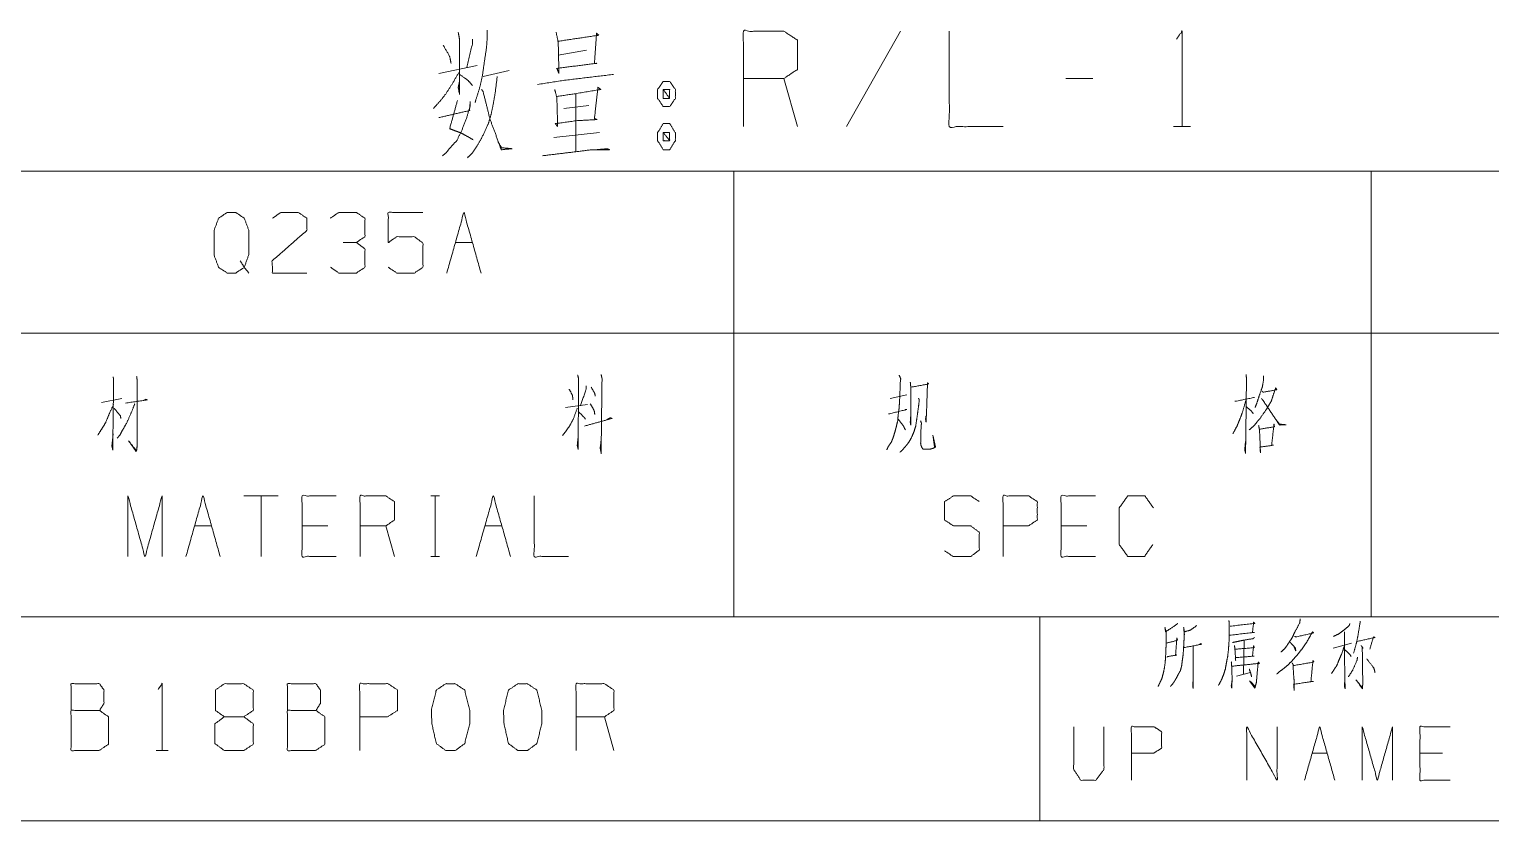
# Model space of a CAD drawing. Header units: millimetres. Extents: x 0 to 210, y 0 to 615.
# Drawn here: x 75.4 to 132.7, y 29 to 60 of the extents above; entities that cross this region are included whole.
import ezdxf

# ---------------------------------------------------------------- set-up
doc = ezdxf.new("R2010")
doc.units = ezdxf.units.MM
doc.layers.add('1', color=7, linetype='Continuous', true_color=0xffffff)

msp = doc.modelspace()

# ---------------------------------------------------------------- linework, layer by layer
at = {"layer": '1', "color": 95, "linetype": 'Continuous', "lineweight": 18}
for p, q in [((109.535, 59.956), (107.419, 56.216)), ((96.121, 59.011), (97.235, 59.208)), ((91.446, 58.303), (92.949, 58.618)), ((93.172, 58.185), (94.202, 58.421)), ((105.5, 56.216), (104.971, 58.106)), ((117.076, 58.106), (116.018, 58.106)), ((96.817, 57.515), (96.817, 55.232)), ((96.344, 56.925), (97.318, 57.043)), ((120.248, 56.216), (120.916, 56.216)), ((95.954, 55.783), (97.736, 55.98)), ((73, 54.463), (103, 54.463)), ((103, 54.463), (103, 48.113)), ((103, 54.463), (128, 54.463)), ((128, 54.463), (128, 48.113)), ((128, 54.463), (158, 54.463)), ((92.087, 51.675), (92.759, 51.675)), ((73, 48.113), (103, 48.113)), ((103, 48.113), (103, 37)), ((103, 48.113), (128, 48.113)), ((128, 48.113), (128, 37)), ((128, 48.113), (158, 48.113)), ((78.212, 45.4), (79.007, 45.55)), ((96.406, 45.2), (97.272, 45.325)), ((109.13, 45.55), (109.784, 45.7)), ((85.143, 41.737), (83.8, 41.737)), ((84.472, 41.737), (84.472, 39.362)), ((91.124, 41.737), (91.46, 41.737)), ((91.301, 41.737), (91.301, 39.362)), ((81.859, 40.563), (82.531, 40.563)), ((87.084, 40.563), (86.076, 40.563)), ((89.696, 39.362), (89.36, 40.563)), ((93.242, 40.563), (93.913, 40.563)), ((116.847, 40.563), (115.839, 40.563)), ((91.124, 39.362), (91.46, 39.362)), ((73, 37), (103, 37)), ((103, 37), (128, 37)), ((128, 37), (158, 37)), ((123.012, 36.054), (122.996, 34.751)), ((126.507, 35.767), (127.226, 35.966)), ((122.715, 34.663), (123.262, 34.818)), ((98.306, 31.752), (97.936, 33.077)), ((80.359, 31.752), (80.827, 31.752)), ((125.679, 31.649), (126.273, 31.649)), ((130.798, 31.649), (129.909, 31.649))]:
    msp.add_line(p, q, dxfattribs=at)
at = {"layer": '1', "color": 132, "linetype": 'Continuous', "lineweight": 18}
for p, q in [((25, 37), (205, 37)), ((115, 37), (115, 29)), ((25, 29), (205, 29))]:
    msp.add_line(p, q, dxfattribs=at)
at = {"layer": '1', "color": 95, "linetype": 'Continuous', "lineweight": 18}
for points, knots in [([(92.198, 59.917), (92.253, 59.641), (92.253, 57.476), (92.198, 57.752), (92.253, 57.988)], [0, 0, 0.094654, 0.823642, 0.918296, 1, 1]), ([(92.754, 59.641), (92.754, 59.445), (92.532, 58.539)], [0, 0, 0.174306, 1, 1]), ([(93.339, 59.996), (93.339, 59.76), (93.311, 59.326), (93.228, 58.775), (93.144, 58.185), (93.033, 57.712), (92.894, 57.279), (92.866, 57.161)], [0, 0, 0.081858, 0.232243, 0.425427, 0.632112, 0.800315, 0.957949, 1, 1]), ([(96.038, 59.917), (96.121, 59.523), (96.149, 58.303), (96.066, 58.5), (97.625, 58.697), (97.541, 58.697), (97.625, 59.878), (97.708, 59.799), (96.121, 59.563)], [0, 0, 0.062937, 0.253847, 0.287286, 0.532981, 0.54604, 0.731205, 0.749154, 1, 1]), ([(103.384, 56.216), (103.384, 59.956), (104.971, 59.956), (105.5, 59.602), (105.5, 58.46), (104.971, 58.106), (103.384, 58.106)], [0, 0, 0.400951, 0.571035, 0.639278, 0.761673, 0.829916, 1, 1]), ([(111.454, 59.956), (111.454, 56.216), (113.57, 56.216)], [0, 0, 0.638734, 1, 1]), ([(120.359, 59.641), (120.582, 59.956), (120.582, 56.216)], [0, 0, 0.093489, 1, 1]), ([(91.613, 59.405), (91.864, 58.972), (91.919, 58.697)], [0, 0, 0.640221, 1, 1]), ([(92.226, 58.342), (91.975, 57.909), (91.725, 57.515), (91.474, 57.2), (91.224, 56.925)], [0, 0, 0.287232, 0.555137, 0.786182, 1, 1]), ([(92.253, 58.263), (92.587, 58.027), (92.754, 57.83)], [0, 0, 0.613115, 1, 1]), ([(93.729, 58.185), (93.645, 57.515), (93.562, 57.043), (93.478, 56.649), (93.367, 56.295), (93.144, 55.823), (92.949, 55.468), (92.727, 55.153), (92.56, 54.996)], [0, 0, 0.194373, 0.332631, 0.448613, 0.555645, 0.70616, 0.822691, 0.933848, 1, 1]), ([(95.314, 57.87), (96.316, 58.027), (98.293, 58.263)], [0, 0, 0.33759, 1, 1]), ([(100.49, 57.988), (100.24, 57.988), (100.017, 57.673), (100.017, 57.319), (100.24, 57.004), (100.49, 57.004), (100.713, 57.319), (100.713, 57.673), (100.49, 57.988)], [0, 0, 0.091008, 0.231143, 0.359869, 0.500002, 0.59101, 0.731141, 0.859867, 1, 1]), ([(93.116, 57.673), (93.172, 57.594), (93.45, 56.492), (93.645, 55.98), (93.84, 55.429), (93.896, 55.311), (94.313, 55.35), (93.896, 55.389), (93.757, 55.626)], [0, 0, 0.026718, 0.341743, 0.493481, 0.655461, 0.69164, 0.807837, 0.924033, 1, 1]), ([(95.982, 57.673), (96.066, 57.358), (96.094, 56.413), (96.094, 56.216), (96.01, 56.334), (96.873, 56.452), (97.652, 56.492), (97.541, 56.531), (97.68, 57.752), (97.792, 57.673), (96.845, 57.515), (96.066, 57.397)], [0, 0, 0.050172, 0.195727, 0.226037, 0.248311, 0.382414, 0.502572, 0.520757, 0.709901, 0.730899, 0.878625, 1, 1]), ([(100.24, 57.319), (100.49, 57.319), (100.24, 57.673), (100.24, 57.319)], [0, 0, 0.241156, 0.658897, 1, 1]), ([(100.49, 57.319), (100.49, 57.673), (100.24, 57.673)], [0, 0, 0.585827, 1, 1]), ([(91.446, 56.571), (92.643, 56.846), (92.671, 57.2), (92.671, 57.043), (92.532, 56.571), (92.337, 56.059), (92.142, 55.665), (91.919, 55.429), (91.725, 55.193), (91.585, 55.074)], [0, 0, 0.304469, 0.392579, 0.431619, 0.553711, 0.689471, 0.798367, 0.878841, 0.954749, 1, 1]), ([(92.17, 57.24), (91.864, 56.137), (92.059, 56.059), (92.281, 55.98), (92.504, 55.862), (92.782, 55.704)], [0, 0, 0.529109, 0.626298, 0.735527, 0.852097, 1, 1]), ([(100.713, 55.98), (100.49, 56.334), (100.24, 56.334), (100.017, 55.98), (100.017, 55.665), (100.24, 55.311), (100.49, 55.311), (100.713, 55.665), (100.713, 55.98)], [0, 0, 0.149199, 0.238509, 0.38771, 0.5, 0.649201, 0.738511, 0.88771, 1, 1]), ([(100.24, 55.98), (100.24, 55.665), (100.49, 55.665)], [0, 0, 0.556993, 1, 1]), ([(100.49, 55.98), (100.24, 55.98), (100.49, 55.665), (100.49, 55.98)], [0, 0, 0.258813, 0.674594, 1, 1]), ([(95.509, 55.074), (96.817, 55.232), (97.458, 55.311), (98.126, 55.311), (98.042, 55.35), (97.625, 55.311)], [0, 0, 0.419319, 0.624582, 0.837167, 0.866547, 1, 1]), ([(83.653, 50.95), (83.812, 50.7), (83.476, 50.475), (83.14, 50.475), (82.804, 50.7), (82.628, 51.175), (82.628, 52.15), (82.804, 52.625), (83.14, 52.85), (83.476, 52.85), (83.812, 52.625), (83.989, 52.15), (83.989, 51.2), (83.812, 50.7), (83.989, 50.475)], [0, 0, 0.043279, 0.102318, 0.151366, 0.210406, 0.284429, 0.426832, 0.500854, 0.559894, 0.608943, 0.667982, 0.742005, 0.880756, 0.958211, 1, 1]), ([(84.922, 52.625), (85.24, 52.85), (85.929, 52.85), (86.265, 52.625), (86.265, 52.15), (84.904, 50.95), (84.922, 50.475), (86.265, 50.475)], [0, 0, 0.069692, 0.192978, 0.265274, 0.350227, 0.67474, 0.759752, 1, 1]), ([(88.206, 51.675), (88.542, 51.9), (88.542, 52.625), (88.206, 52.85), (87.516, 52.85), (87.181, 52.625)], [0, 0, 0.153875, 0.429853, 0.583728, 0.846125, 1, 1]), ([(89.457, 50.7), (89.793, 50.475), (90.482, 50.475), (90.818, 50.7), (90.818, 51.65), (90.482, 51.9), (89.793, 51.9), (89.457, 51.675), (89.457, 52.85), (90.818, 52.85)], [0, 0, 0.062228, 0.168344, 0.230572, 0.376816, 0.441265, 0.547381, 0.609609, 0.790489, 1, 1]), ([(87.198, 50.7), (87.516, 50.475), (88.206, 50.475), (88.542, 50.7), (88.542, 51.425), (88.206, 51.675), (87.693, 51.675)], [0, 0, 0.124121, 0.343688, 0.472447, 0.703378, 0.836733, 1, 1]), ([(79.591, 46.425), (79.608, 46.3), (79.608, 43.675), (79.591, 43.525), (79.573, 43.475), (79.273, 43.9), (79.573, 43.525)], [0, 0, 0.031909, 0.695403, 0.733578, 0.746983, 0.878542, 1, 1]), ([(96.883, 46.475), (96.919, 46.325), (96.901, 43.575), (96.866, 43.725), (96.901, 44.025)], [0, 0, 0.04586, 0.864244, 0.910105, 1, 1]), ([(97.803, 46.5), (97.838, 46.325), (97.803, 43.4), (97.767, 43.625), (97.803, 43.925)], [0, 0, 0.049134, 0.854185, 0.916866, 1, 1]), ([(109.483, 46.475), (109.554, 46.325), (109.536, 46.25), (109.518, 45.75), (109.501, 45.4), (109.483, 45.15), (109.448, 44.9), (109.43, 44.675), (109.377, 44.45), (109.324, 44.25), (109.253, 44.025), (109.183, 43.85), (109.077, 43.7), (109.006, 43.55)], [0, 0, 0.054644, 0.080037, 0.244904, 0.360386, 0.442974, 0.526176, 0.600548, 0.676723, 0.744905, 0.822623, 0.884819, 0.945354, 1, 1]), ([(123.089, 46.5), (123.107, 46.35), (123.071, 43.425), (123.036, 43.55), (123.071, 43.875)], [0, 0, 0.04275, 0.870701, 0.907469, 1, 1]), ([(123.778, 46.45), (123.778, 46.3), (123.725, 46), (123.601, 45.65), (123.513, 45.375), (123.442, 45.2)], [0, 0, 0.115078, 0.348802, 0.633598, 0.855202, 1, 1]), ([(78.672, 46.4), (78.689, 46.275), (78.654, 43.55), (78.619, 43.7), (78.672, 44.175)], [0, 0, 0.03624, 0.818558, 0.862797, 1, 1]), ([(96.548, 45.925), (96.671, 45.7), (96.689, 45.6), (96.689, 45.5)], [0, 0, 0.560241, 0.781805, 1, 1]), ([(97.219, 46.05), (97.219, 45.925), (96.99, 45.275)], [0, 0, 0.153484, 1, 1]), ([(97.414, 46), (97.555, 45.75), (97.573, 45.65)], [0, 0, 0.738795, 1, 1]), ([(109.925, 46.2), (109.943, 46.025), (109.943, 44.525), (109.925, 44.625), (109.943, 44.875)], [0, 0, 0.086729, 0.826348, 0.876422, 1, 1]), ([(109.96, 46), (110.65, 46.125), (110.597, 46.175), (110.597, 46.05), (110.561, 45), (110.544, 44.625), (110.526, 44.75), (110.544, 44.875)], [0, 0, 0.271858, 0.300142, 0.348649, 0.756338, 0.902021, 0.951011, 1, 1]), ([(123.708, 45.85), (123.761, 45.8), (124.291, 45.9), (124.255, 45.975), (124.167, 45.725), (124.079, 45.45), (123.973, 45.275), (123.884, 45.125), (123.637, 44.775), (123.531, 44.65), (123.389, 44.475), (123.213, 44.325)], [0, 0, 0.027219, 0.228749, 0.259717, 0.35875, 0.466631, 0.543056, 0.608079, 0.768168, 0.829391, 0.913418, 1, 1]), ([(78.689, 45.325), (78.513, 44.95), (78.371, 44.6), (78.23, 44.375), (78.071, 44.125)], [0, 0, 0.306154, 0.584923, 0.78117, 1, 1]), ([(79.52, 45.35), (79.379, 45), (79.202, 44.6), (79.043, 44.325), (78.937, 44.125), (78.831, 44)], [0, 0, 0.247888, 0.535066, 0.743693, 0.892352, 1, 1]), ([(79.149, 45.375), (80.015, 45.5), (79.962, 45.525), (79.856, 45.475)], [0, 0, 0.832652, 0.888435, 1, 1]), ([(97.378, 45.35), (97.484, 45.175), (97.537, 45.05), (97.555, 44.925)], [0, 0, 0.438499, 0.729472, 1, 1]), ([(110.243, 45.575), (110.278, 45.5), (110.243, 45.2), (110.19, 44.825), (110.137, 44.475), (110.066, 44.25), (109.96, 44), (109.837, 43.8), (109.731, 43.675), (109.607, 43.525), (109.518, 43.45)], [0, 0, 0.035518, 0.164909, 0.327135, 0.478766, 0.579788, 0.69611, 0.79685, 0.867063, 0.950353, 1, 1]), ([(123.089, 45.5), (122.965, 45.075), (122.859, 44.775), (122.735, 44.475), (122.576, 44.175)], [0, 0, 0.310644, 0.533953, 0.761693, 1, 1]), ([(122.647, 45.45), (122.682, 45.45), (123.425, 45.6)], [0, 0, 0.044603, 1, 1]), ([(123.69, 45.55), (123.725, 45.525), (124.397, 44.525), (124.662, 44.525), (124.397, 44.55), (124.308, 44.675)], [0, 0, 0.022404, 0.645772, 0.782972, 0.920781, 1, 1]), ([(78.707, 45.175), (78.954, 44.875), (78.972, 44.775)], [0, 0, 0.792931, 1, 1]), ([(96.866, 45.175), (96.724, 44.775), (96.565, 44.475), (96.424, 44.275), (96.282, 44.1)], [0, 0, 0.34388, 0.619107, 0.817643, 1, 1]), ([(96.901, 45.05), (97.131, 44.825), (97.184, 44.75)], [0, 0, 0.777846, 1, 1]), ([(97.149, 44.475), (98.227, 44.775), (98.156, 44.8), (98.032, 44.725)], [0, 0, 0.835919, 0.891934, 1, 1]), ([(109.077, 44.95), (109.784, 45.125), (109.731, 45.125), (109.713, 45.1)], [0, 0, 0.896993, 0.962291, 1, 1]), ([(109.448, 44.75), (109.66, 44.475), (109.731, 44.325)], [0, 0, 0.676823, 1, 1]), ([(123.089, 45.25), (123.336, 45.025), (123.372, 44.95)], [0, 0, 0.801336, 1, 1]), ([(110.331, 44.675), (110.367, 44.575), (110.349, 44.5), (110.331, 43.8), (110.349, 43.7), (110.385, 43.625), (110.42, 43.575), (110.72, 43.575), (110.809, 43.6), (110.915, 43.65), (110.809, 44.125), (110.879, 43.625)], [0, 0, 0.040324, 0.069618, 0.335837, 0.374445, 0.405966, 0.429249, 0.543487, 0.578402, 0.622978, 0.808014, 1, 1]), ([(123.584, 44.5), (123.619, 44.325), (123.655, 43.425), (123.637, 43.65), (124.167, 43.725), (124.096, 43.725), (124.185, 44.55), (124.202, 44.45), (123.619, 44.35)], [0, 0, 0.051988, 0.314259, 0.379979, 0.535919, 0.556507, 0.798111, 0.82768, 1, 1]), ([(79.247, 39.362), (79.247, 41.737), (79.919, 39.362), (80.59, 41.737), (80.59, 39.362)], [0, 0, 0.245192, 0.5, 0.754808, 1, 1]), ([(81.524, 39.362), (82.195, 41.737), (82.867, 39.362)], [0, 0, 0.5, 1, 1]), ([(87.42, 39.362), (86.076, 39.362), (86.076, 41.737), (87.42, 41.737)], [0, 0, 0.265391, 0.734609, 1, 1]), ([(88.353, 39.362), (88.353, 41.737), (89.36, 41.737), (89.696, 41.513), (89.696, 40.788), (89.36, 40.563), (88.353, 40.563)], [0, 0, 0.400952, 0.571035, 0.639278, 0.761674, 0.829917, 1, 1]), ([(95.182, 41.737), (95.182, 39.362), (96.526, 39.362)], [0, 0, 0.638733, 1, 1]), ([(111.269, 39.588), (111.604, 39.362), (112.294, 39.362), (112.63, 39.613), (112.63, 40.313), (112.294, 40.563), (111.622, 40.563), (111.269, 40.788), (111.269, 41.513), (111.622, 41.737), (112.294, 41.737), (112.63, 41.513)], [0, 0, 0.068036, 0.184055, 0.254519, 0.372335, 0.4428, 0.555844, 0.62637, 0.748394, 0.81892, 0.931964, 1, 1]), ([(113.563, 39.362), (113.563, 41.737), (114.57, 41.737), (114.906, 41.513), (114.906, 40.788), (114.553, 40.563), (113.563, 40.563)], [0, 0, 0.401146, 0.571312, 0.639588, 0.762044, 0.832819, 1, 1]), ([(117.183, 39.362), (115.839, 39.362), (115.839, 41.737), (117.183, 41.737)], [0, 0, 0.26539, 0.73461, 1, 1]), ([(119.441, 39.838), (119.106, 39.362), (118.452, 39.362), (118.116, 39.838), (118.116, 41.263), (118.452, 41.737), (119.123, 41.737), (119.459, 41.263)], [0, 0, 0.114569, 0.243367, 0.357936, 0.638584, 0.753153, 0.885432, 1, 1]), ([(120.421, 36.739), (120.359, 36.695), (119.937, 36.407), (119.906, 36.584), (119.953, 36.407), (119.953, 35.833), (119.937, 35.48), (119.922, 35.237), (119.89, 34.994), (119.843, 34.774), (119.781, 34.553), (119.703, 34.398), (119.641, 34.266)], [0, 0, 0.024363, 0.186801, 0.243941, 0.302153, 0.485022, 0.597667, 0.675194, 0.753199, 0.825098, 0.89819, 0.953346, 1, 1]), ([(122.419, 36.849), (122.434, 36.65), (122.434, 36.297), (122.419, 35.966), (122.403, 35.745), (122.372, 35.458), (122.325, 35.215), (122.278, 34.95), (122.216, 34.751), (122.138, 34.553), (122.013, 34.31)], [0, 0, 0.076502, 0.212087, 0.33934, 0.424292, 0.535106, 0.630037, 0.733303, 0.813246, 0.895185, 1, 1]), ([(122.465, 36.628), (123.433, 36.739), (123.387, 36.783), (123.34, 36.385), (123.418, 36.385), (122.45, 36.275)], [0, 0, 0.391079, 0.41692, 0.577582, 0.608917, 1, 1]), ([(125.212, 36.915), (125.197, 36.761), (125.009, 36.407), (124.9, 36.187), (124.775, 35.988), (124.619, 35.767), (124.463, 35.613)], [0, 0, 0.101774, 0.363751, 0.525154, 0.678922, 0.85608, 1, 1]), ([(127.163, 36.739), (127.132, 36.65), (126.929, 36.474), (126.71, 36.319), (126.523, 36.231)], [0, 0, 0.111852, 0.433096, 0.752713, 1, 1]), ([(127.569, 36.827), (127.553, 36.717), (127.475, 36.253), (127.413, 35.944), (127.304, 35.568)], [0, 0, 0.086565, 0.451628, 0.696475, 1, 1]), ([(119.984, 35.414), (120.015, 35.436), (120.374, 35.502), (120.327, 35.48), (120.374, 36.165), (120.405, 36.076), (119.968, 35.966)], [0, 0, 0.022686, 0.239276, 0.269989, 0.676988, 0.732559, 1, 1]), ([(121.155, 36.65), (120.905, 36.474), (120.671, 36.407), (120.64, 36.584), (120.671, 36.319), (120.655, 36.054), (120.64, 35.767), (120.624, 35.524), (120.593, 35.303), (120.562, 35.061), (120.515, 34.884), (120.437, 34.751), (120.359, 34.597), (120.281, 34.464), (120.203, 34.354), (120.124, 34.266)], [0, 0, 0.096321, 0.172939, 0.229417, 0.313418, 0.396987, 0.487496, 0.564125, 0.634337, 0.711437, 0.768975, 0.817389, 0.871906, 0.920319, 0.962889, 1, 1]), ([(123.418, 36.187), (123.371, 36.143), (122.981, 36.076), (122.762, 36.032), (122.559, 35.988)], [0, 0, 0.072252, 0.516596, 0.766865, 1, 1]), ([(124.994, 36.231), (125.041, 36.209), (125.743, 36.363), (125.696, 36.407), (125.571, 36.187), (125.431, 35.944), (125.29, 35.745), (125.134, 35.546), (124.963, 35.348), (124.775, 35.149), (124.572, 34.972), (124.416, 34.862), (124.291, 34.751)], [0, 0, 0.017096, 0.254607, 0.275862, 0.359625, 0.452277, 0.53264, 0.616084, 0.702808, 0.792985, 0.881825, 0.94496, 1, 1]), ([(126.945, 36.407), (126.96, 34.663), (126.976, 34.177), (126.945, 34.266), (126.96, 34.464)], [0, 0, 0.691282, 0.883883, 0.921006, 1, 1]), ([(127.444, 36.032), (128.147, 36.187), (128.084, 36.209), (127.944, 35.723)], [0, 0, 0.55707, 0.608361, 1, 1]), ([(120.655, 35.789), (121.358, 35.922), (121.311, 35.944), (121.233, 35.9)], [0, 0, 0.834812, 0.895274, 1, 1]), ([(121.014, 35.833), (121.014, 34.199), (120.999, 34.31), (121.014, 34.487)], [0, 0, 0.849784, 0.907773, 1, 1]), ([(122.637, 35.878), (122.653, 35.723), (122.684, 35.281), (122.668, 35.392), (123.402, 35.458), (123.34, 35.458), (123.387, 35.855), (123.418, 35.789), (122.653, 35.723)], [0, 0, 0.056492, 0.217482, 0.25803, 0.525927, 0.548636, 0.694166, 0.720796, 1, 1]), ([(124.822, 35.988), (124.853, 35.966), (125.025, 35.767), (125.041, 35.657), (124.978, 35.811)], [0, 0, 0.066042, 0.519584, 0.712131, 1, 1]), ([(126.945, 35.855), (126.851, 35.568), (126.742, 35.326), (126.648, 35.083), (126.554, 34.95), (126.445, 34.774)], [0, 0, 0.251918, 0.474133, 0.691325, 0.826698, 1, 1]), ([(126.96, 35.701), (127.163, 35.524), (127.21, 35.436)], [0, 0, 0.729093, 1, 1]), ([(127.6, 35.878), (127.678, 35.767), (127.647, 35.789), (127.663, 34.619), (127.663, 34.332), (127.647, 34.177), (127.397, 34.531), (127.647, 34.222)], [0, 0, 0.051678, 0.066295, 0.513631, 0.623345, 0.682723, 0.848096, 1, 1]), ([(122.512, 35.237), (122.528, 35.039), (122.544, 34.531), (122.528, 34.199), (122.512, 34.288), (122.544, 34.509)], [0, 0, 0.147472, 0.523364, 0.768667, 0.835021, 1, 1]), ([(122.544, 35.061), (123.605, 35.171), (123.574, 35.237), (123.558, 35.127), (123.511, 34.619), (123.496, 34.42), (123.433, 34.199), (123.23, 34.487), (123.449, 34.266)], [0, 0, 0.374082, 0.399751, 0.438832, 0.617592, 0.687461, 0.76789, 0.891106, 1, 1]), ([(124.9, 35.193), (124.931, 35.127), (124.963, 34.575), (124.978, 34.509), (124.978, 34.111), (124.963, 34.288), (124.963, 34.354), (125.728, 34.464), (125.634, 34.464), (125.712, 35.281), (125.743, 35.237), (125.696, 35.215), (124.947, 35.083)], [0, 0, 0.01883, 0.160989, 0.178488, 0.28068, 0.326276, 0.343307, 0.542027, 0.566111, 0.777128, 0.791034, 0.804346, 1, 1]), ([(127.46, 35.414), (127.444, 35.303), (127.272, 34.906), (127.101, 34.641)], [0, 0, 0.12962, 0.632946, 1, 1]), ([(127.819, 35.348), (128.1, 34.994), (128.147, 34.818)], [0, 0, 0.711827, 1, 1]), ([(77.023, 33.325), (77.023, 34.374), (78.135, 34.374), (78.31, 34.125), (78.31, 33.601), (78.135, 33.325), (77.023, 33.325), (77.023, 31.752), (78.115, 31.752), (78.486, 32), (78.486, 33.077), (78.135, 33.325)], [0, 0, 0.115917, 0.238847, 0.272469, 0.330427, 0.366584, 0.489514, 0.663389, 0.784162, 0.833486, 0.952453, 1, 1]), ([(80.437, 34.153), (80.593, 34.374), (80.593, 31.752)], [0, 0, 0.093489, 1, 1]), ([(85.509, 33.325), (85.509, 34.374), (86.621, 34.374), (86.797, 34.125), (86.797, 33.601), (86.621, 33.325), (85.509, 33.325), (85.509, 31.752), (86.601, 31.752), (86.972, 32), (86.972, 33.077), (86.621, 33.325)], [0, 0, 0.115917, 0.238847, 0.272469, 0.330427, 0.366584, 0.489514, 0.663389, 0.784162, 0.833486, 0.952453, 1, 1]), ([(88.337, 31.752), (88.337, 34.374), (89.45, 34.374), (89.82, 34.125), (89.82, 33.325), (89.43, 33.077), (88.337, 33.077)], [0, 0, 0.401146, 0.571312, 0.639588, 0.762043, 0.832819, 1, 1]), ([(96.823, 31.752), (96.823, 34.374), (97.936, 34.374), (98.306, 34.125), (98.306, 33.325), (97.936, 33.077), (96.823, 33.077)], [0, 0, 0.400951, 0.571035, 0.639278, 0.761673, 0.829916, 1, 1]), ([(123.215, 34.95), (123.277, 34.774), (123.308, 34.641)], [0, 0, 0.579211, 1, 1]), ([(83.031, 33.077), (82.68, 33.325), (82.68, 34.125), (83.031, 34.374), (83.792, 34.374), (84.163, 34.125), (84.163, 33.325), (83.792, 33.077), (83.031, 33.077), (82.661, 32.801), (82.661, 32.028), (83.031, 31.752), (83.792, 31.752), (84.163, 32), (84.163, 32.801), (83.792, 33.077)], [0, 0, 0.047573, 0.136085, 0.183658, 0.267815, 0.317165, 0.405677, 0.455028, 0.539184, 0.590297, 0.675756, 0.726869, 0.811025, 0.860376, 0.948888, 1, 1]), ([(92.083, 31.752), (92.454, 32.028), (92.649, 32.801), (92.649, 33.325), (92.454, 34.125), (92.083, 34.374), (91.712, 34.374), (91.342, 34.125), (91.147, 33.325), (91.166, 32.801), (91.342, 32.028), (91.712, 31.752), (92.083, 31.752)], [0, 0, 0.067526, 0.183972, 0.260584, 0.380944, 0.446143, 0.500307, 0.565505, 0.685864, 0.76253, 0.87831, 0.945836, 1, 1]), ([(94.912, 31.752), (95.283, 32.028), (95.478, 32.801), (95.478, 33.325), (95.283, 34.125), (94.912, 34.374), (94.541, 34.374), (94.17, 34.125), (93.975, 33.325), (93.995, 32.801), (94.17, 32.028), (94.541, 31.752), (94.912, 31.752)], [0, 0, 0.067525, 0.183971, 0.260583, 0.380942, 0.44614, 0.500306, 0.565504, 0.685863, 0.762528, 0.878309, 0.945834, 1, 1]), ([(116.331, 32.687), (116.331, 31.009), (116.612, 30.589), (117.205, 30.589), (117.517, 31.009), (117.517, 32.687)], [0, 0, 0.337151, 0.438598, 0.557782, 0.662849, 1, 1]), ([(118.594, 30.589), (118.594, 32.687), (119.484, 32.687), (119.78, 32.488), (119.78, 31.848), (119.468, 31.649), (118.594, 31.649)], [0, 0, 0.401145, 0.571312, 0.639588, 0.762043, 0.832818, 1, 1]), ([(123.12, 30.589), (123.12, 32.687), (124.306, 30.589), (124.306, 32.687)], [0, 0, 0.317574, 0.682426, 1, 1]), ([(125.383, 30.589), (125.976, 32.687), (126.569, 30.589)], [0, 0, 0.5, 1, 1]), ([(127.646, 30.589), (127.646, 32.687), (128.239, 30.589), (128.832, 32.687), (128.832, 30.589)], [0, 0, 0.245192, 0.5, 0.754808, 1, 1]), ([(131.095, 30.589), (129.909, 30.589), (129.909, 32.687), (131.095, 32.687)], [0, 0, 0.26539, 0.73461, 1, 1])]:
    msp.add_open_spline(points, degree=1, knots=knots, dxfattribs=at)
for points in [[(91.751, 50.475), (92.423, 52.85), (93.095, 50.475)], [(92.906, 39.362), (93.578, 41.737), (94.249, 39.362)]]:
    msp.add_open_spline(points, degree=1, dxfattribs=at)

doc.saveas('drawing.dxf')
